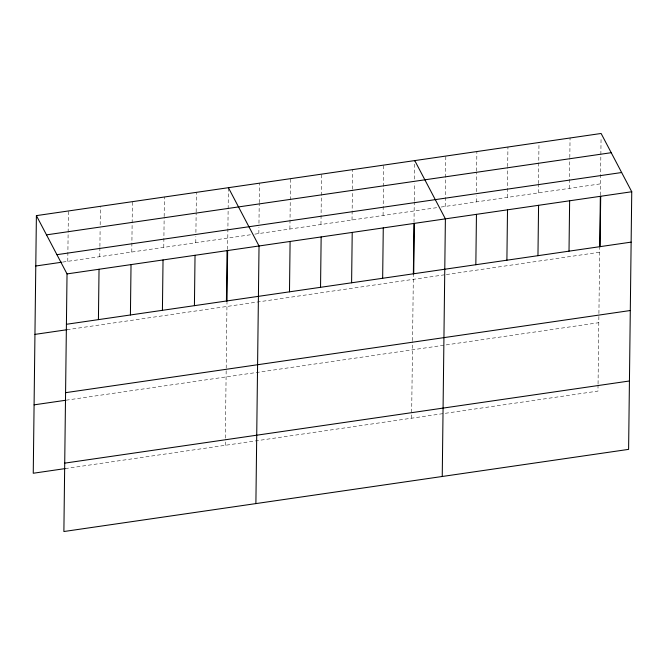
<?xml version="1.0" encoding="UTF-8"?>
<svg xmlns="http://www.w3.org/2000/svg" width="665" height="665" viewBox="0 0 665 665"><rect width="100%" height="100%" fill="white"/><g stroke="black" fill="none" stroke-linecap="round" stroke-linejoin="round"><path stroke-width="0.5" stroke-dasharray="3.33 2.49" d="M67.78 261.345L68.395 210.971M99.783 256.69L99.9 247.438M99.908 246.407L100.124 228.935M100.174 224.82L100.398 206.316M131.786 252.035L132.401 201.661M163.781 247.38L164.147 217.563M164.164 216.532L164.396 197.006M195.784 242.725L195.859 236.557M195.909 232.442L196.15 212.908M196.158 211.877L196.399 192.351M225.252 445.309L225.327 439.091M225.344 438.06L226.998 302.309M227.646 249.466L228.386 188.719M258.843 233.548L258.918 227.38M258.968 223.265L259.209 203.731M259.225 202.709L259.458 183.174M289.907 229.026L290.522 178.652M320.962 224.512L321.577 174.139M352.026 219.99L352.392 190.182M352.4 189.151L352.641 169.617M383.082 215.477L383.697 165.103M411.61 418.202L412.549 341.635M412.558 340.621L413.356 275.202M414.004 222.351L414.253 201.703M414.27 200.672L414.486 183.199M414.536 179.085L414.76 160.581M445.201 206.433L445.816 156.059M476.265 201.919L476.339 195.751M476.389 191.636L476.622 172.102M476.639 171.08L476.88 151.545M507.32 197.397L507.686 167.588M507.694 166.558L507.935 147.023M538.384 192.883L538.484 184.654M538.492 183.631L538.999 142.51M569.439 188.361L569.805 158.553M569.814 157.522L570.055 137.988M598.043 384.869L597.968 391.087L65.253 468.584M598.059 383.838L598.907 314.528M598.916 313.506L599.714 248.087M600.362 195.244L601.069 137.58M62.784 262.068L250.83 234.712M254.836 234.13L437.188 207.605M441.194 207.023L600.503 183.848M66.949 329.732L444.37 274.828M446.373 274.537L599.664 252.235M66.084 400.197L598.808 322.7"/><path stroke-width="1" d="M36.4 215.626L67.032 273.913L63.882 531.526L628.6 449.374L631.75 191.753L601.118 133.474L36.4 215.626L33.25 473.247L65.253 468.584M98.42 319.632L99.035 269.259M130.415 314.977L131.03 264.603M162.418 310.322L163.033 259.949M194.421 305.667L195.036 255.294M226.424 301.004L227.039 250.63M227.014 301.278L227.638 250.497M255.892 503.596L259.034 245.975L228.403 187.688M289.483 291.835L290.098 241.462M320.538 287.313L321.153 236.94M351.602 282.8L352.217 232.426M382.658 278.278L383.273 227.904M413.372 274.163L413.987 223.39M413.721 273.764L414.337 223.39M442.242 476.489L445.392 218.868L414.76 160.581M475.841 264.72L476.456 214.346M506.896 260.206L507.511 209.832M537.96 255.684L538.575 205.31M569.016 251.171L569.631 200.797M599.73 247.056L600.345 196.275M600.071 246.649L600.695 196.275M46.508 234.861L611.226 152.701M56.924 254.678L621.642 172.526M35.785 266L61.787 262.218M67.032 273.913L631.75 191.753M66.417 324.287L631.135 242.126M34.946 334.387L66.949 329.732M65.577 392.674L630.295 310.522M34.09 404.852L65.087 400.347M64.721 463.139L629.439 380.987"/></g></svg>
